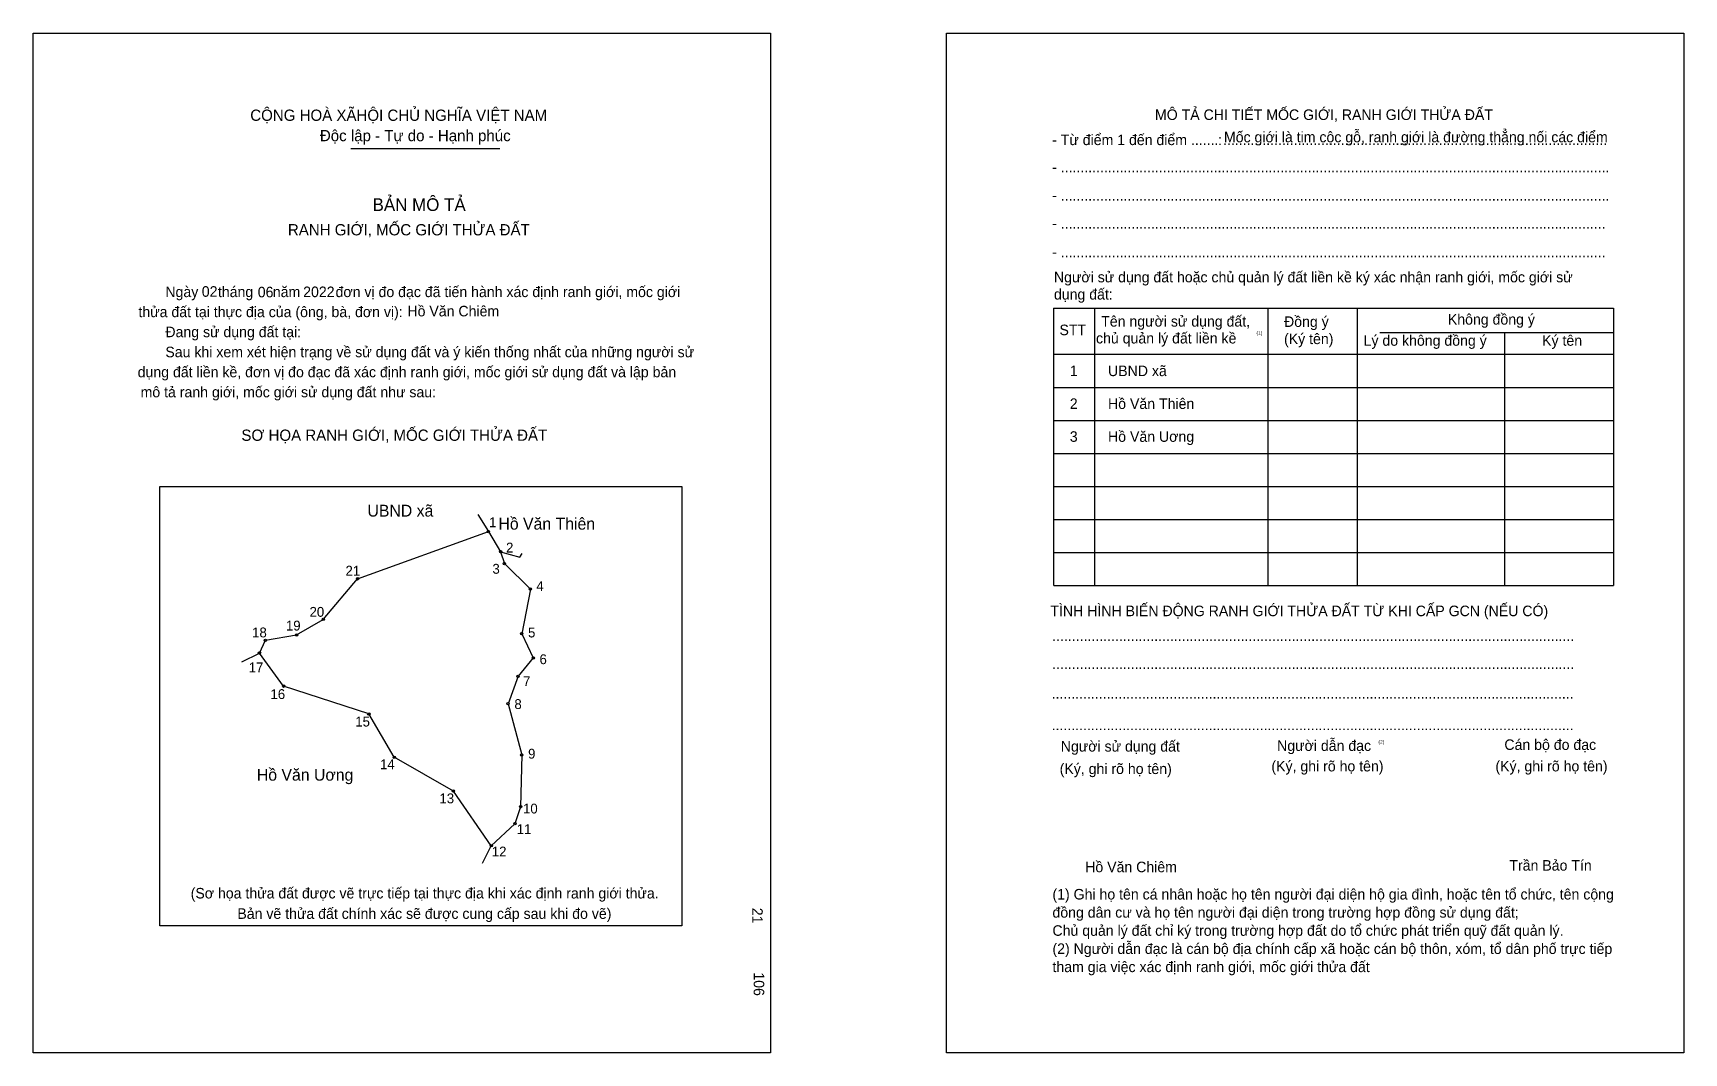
# Model space of a CAD drawing. Extents: x 547203 to 547902, y 1824216 to 1824648.
import ezdxf

# ---------------------------------------------------------------- set-up
doc = ezdxf.new("R2010")
doc.units = 0
for name, color, linetype in [('bmtKhungInTrang1', 7, 'Continuous'), ('bmtKhungInTrang2', 7, 'Continuous'), ('bmtNoiDung', 7, 'Continuous'), ('bmtTemplate', 7, 'Continuous'), ('CanhThua', 7, 'Continuous'), ('MocDinhThua', 7, 'Continuous'), ('RauThua', 7, 'Continuous'), ('SoHieuDinhThua', 7, 'Continuous'), ('TenChuLanCan', 7, 'Continuous')]:
    doc.layers.add(name, color=color, linetype=linetype)

msp = doc.modelspace()

# ---------------------------------------------------------------- linework, layer by layer
at = {"layer": 'bmtKhungInTrang1'}
msp.add_lwpolyline([(547202.58, 1824647.98), (547515.21, 1824647.98), (547515.21, 1824215.58), (547202.58, 1824215.58)], close=True, dxfattribs=at)
at = {"layer": 'bmtKhungInTrang2'}
msp.add_lwpolyline([(547589.76, 1824647.98), (547902.39, 1824647.98), (547902.39, 1824215.58), (547589.76, 1824215.58)], close=True, dxfattribs=at)
at = {"layer": 'bmtTemplate'}
for p, q in [((547337.3, 1824598.97), (547400.52, 1824598.97)), ((547652.48, 1824531.35), (547652.48, 1824413.8)), ((547726.02, 1824531.35), (547726.02, 1824413.8)), ((547763.85, 1824531.49), (547763.85, 1824413.8)), ((547872.45, 1824531.35), (547872.45, 1824413.8)), ((547773.45, 1824521), (547872.45, 1824521)), ((547635.33, 1824511.76), (547872.45, 1824511.76)), ((547635.33, 1824497.77), (547872.45, 1824497.77)), ((547635.33, 1824483.77), (547872.45, 1824483.77)), ((547635.33, 1824469.78), (547872.45, 1824469.78)), ((547635.33, 1824455.78), (547872.45, 1824455.78)), ((547635.33, 1824441.79), (547872.45, 1824441.79)), ((547635.33, 1824427.79), (547872.45, 1824427.79)), ((547635.33, 1824413.8), (547872.45, 1824413.8))]:
    msp.add_line(p, q, dxfattribs=at)
for points in [[(547635.18, 1824531.35), (547872.45, 1824531.35)], [(547635.18, 1824531.35), (547635.18, 1824413.8)], [(547826.3, 1824520.86), (547826.3, 1824413.8)]]:
    msp.add_lwpolyline(points, dxfattribs=at)
msp.add_lwpolyline([(547256.37, 1824269.43), (547256.37, 1824455.77), (547477.58, 1824455.77), (547477.58, 1824269.43)], close=True, dxfattribs=at)
at = {"layer": 'CanhThua'}
for p, q in [((547340.13, 1824416.59), (547395.59, 1824436.62)), ((547395.59, 1824436.62), (547400.76, 1824428.1)), ((547400.76, 1824428.1), (547402.37, 1824423.02)), ((547402.37, 1824423.02), (547413.39, 1824412.25)), ((547325.58, 1824399.38), (547340.13, 1824416.59)), ((547413.39, 1824412.25), (547409.77, 1824393.31)), ((547314.32, 1824392.83), (547325.58, 1824399.38)), ((547298.58, 1824385.13), (547301.11, 1824390.54)), ((547301.11, 1824390.54), (547314.32, 1824392.83)), ((547409.77, 1824393.31), (547414.62, 1824383.03)), ((547308.8, 1824371.09), (547298.58, 1824385.13)), ((547414.62, 1824383.03), (547408.18, 1824375.29)), ((547408.18, 1824375.29), (547403.95, 1824363.66)), ((547344.93, 1824359.32), (547308.8, 1824371.09)), ((547403.95, 1824363.66), (547409.76, 1824341.95)), ((547355.72, 1824340.94), (547344.93, 1824359.32)), ((547380.8, 1824326.6), (547355.72, 1824340.94)), ((547409.76, 1824341.95), (547409.28, 1824319.93)), ((547396.8, 1824303.46), (547380.8, 1824326.6)), ((547409.28, 1824319.93), (547406.82, 1824312.75)), ((547406.82, 1824312.75), (547396.8, 1824303.46))]:
    msp.add_line(p, q, dxfattribs=at)
at = {"layer": 'MocDinhThua'}
for centre in [(547395.59, 1824436.62), (547400.76, 1824428.1), (547340.13, 1824416.59), (547402.37, 1824423.02), (547413.39, 1824412.25), (547325.58, 1824399.38), (547301.11, 1824390.54), (547314.32, 1824392.83), (547409.77, 1824393.31), (547298.58, 1824385.13), (547414.62, 1824383.03), (547408.18, 1824375.29), (547308.8, 1824371.09), (547403.95, 1824363.66), (547344.93, 1824359.32), (547355.72, 1824340.94), (547409.76, 1824341.95), (547380.8, 1824326.6), (547409.28, 1824319.93), (547406.82, 1824312.75), (547396.8, 1824303.46)]:
    msp.add_circle(centre, 0.501, dxfattribs=at)
at = {"layer": 'RauThua'}
for p, q in [((547391.17, 1824443.9), (547395.59, 1824436.62)), ((547400.76, 1824428.1), (547408.88, 1824425.82)), ((547408.88, 1824425.82), (547409.96, 1824427.28)), ((547291.15, 1824381.38), (547298.58, 1824385.13)), ((547393.14, 1824295.99), (547396.8, 1824303.46))]:
    msp.add_line(p, q, dxfattribs=at)

# ---------------------------------------------------------------- texts
at = {"layer": 'bmtNoiDung'}
for s, height, p in [('02', 4.473, (547274.12, 1824536.17)), ('06', 4.473, (547297.84, 1824535.92)), ('2022', 4.473, (547317.09, 1824536.02)), ('Hồ Văn Chiêm', 4.4731, (547361.28, 1824527.85)), ('1', 4.47, (547642.06, 1824502.53)), ('UBND xã ', 4.473, (547658.25, 1824502.53)), ('2', 4.47, (547642.06, 1824488.6)), ('Hồ Văn Thiên ', 4.4731, (547658.25, 1824488.6)), ('3', 4.47, (547642.06, 1824474.67)), ('Hồ Văn Uơng ', 4.4731, (547658.25, 1824474.67)), ('Hồ Văn Chiêm', 4.4731, (547648.57, 1824292.21))]:
    msp.add_text(s, height=height, dxfattribs=at).set_placement(p)
for s, p in [('21', (547507.42, 1824277.13)), ('106', (547508.06, 1824249.75))]:
    msp.add_text(s, height=4.473, rotation=270, dxfattribs=at).set_placement(p)
at = {"layer": 'bmtTemplate'}
for s, height, p in [('CỘNG HOÀ XÃHỘI CHỦ NGHĨA VIỆT NAM', 4.7713, (547294.67, 1824610.74)), ('MÔ TẢ CHI TIẾT MỐC GIỚI, RANH GIỚI THỬA ĐẤT', 4.4714, (547678.16, 1824611.12)), ('Độc lập - Tự do - Hạnh phúc', 4.7713, (547324.18, 1824602.11)), ('Mốc giới là tim cộc gỗ, ranh giới là đường thẳng nối các điểm', 4.4714, (547707.4, 1824601.64)), ('- Từ điểm 1 đến điểm .......', 4.4714, (547634.57, 1824600.46)), (':', 4.47, (547704.82, 1824600.46)), ('..................................................................................................', 4.4714, (547707.03, 1824600.46)), ('- ............................................................................................................................................', 4.47143, (547634.57, 1824588.87)), ('BẢN MÔ TẢ', 5.368, (547346.51, 1824572.54)), ('- ............................................................................................................................................', 4.47143, (547634.57, 1824576.97)), ('RANH GIỚI, MỐC GIỚI THỬA ĐẤT', 4.7713, (547310.62, 1824562.19)), ('- ...........................................................................................................................................', 4.47143, (547634.57, 1824565.08)), ('- ...........................................................................................................................................', 4.47143, (547634.57, 1824552.9)), ('Người sử dụng đất hoặc chủ quản lý đất liền kề ký xác nhận ranh giới, mốc giới sử', 4.4714, (547635.33, 1824542.27)), ('Ngày     tháng     năm         đơn vị đo đạc đã tiến hành xác định ranh giới, mốc giới ', 4.4731, (547258.68, 1824536.02)), ('dụng đất:', 4.471, (547635.33, 1824534.99)), ('thửa đất tại thực địa của (ông, bà, đơn vị):', 4.4731, (547247.27, 1824527.52)), ('Không đồng ý', 4.4714, (547802.3, 1824524.36)), ('Đang sử dụng đất tại:', 4.4731, (547258.68, 1824519.03)), ('STT', 4.471, (547637.67, 1824519.88)), ('Tên người sử dụng đất,', 4.4714, (547655.36, 1824523.52)), ('Đồng ý', 4.471, (547732.86, 1824523.38)), ('Sau khi xem xét hiện trạng về sử dụng đất và ý kiến thống nhất của những người sử ', 4.4731, (547258.68, 1824510.53)), ('chủ quản lý đất liền kề', 4.4714, (547653.17, 1824516.37)), ('(1)', 1.491, (547721.18, 1824520.04)), ('(Ký tên)', 4.471, (547732.86, 1824516.1)), ('Lý do không đồng ý', 4.4714, (547766.59, 1824515.4)), ('Ký tên', 4.471, (547842.26, 1824515.4)), ('dụng đất liền kề, đơn vị đo đạc đã xác định ranh giới, mốc giới sử dụng đất và lập bản', 4.4731, (547246.94, 1824502.04)), ('mô tả ranh giới, mốc giới sử dụng đất như sau:', 4.4731, (547248.17, 1824493.54)), ('SƠ HỌA RANH GIỚI, MỐC GIỚI THỬA ĐẤT', 4.7713, (547290.91, 1824475.09)), ('TÌNH HÌNH BIẾN ĐỘNG RANH GIỚI THỬA ĐẤT TỪ KHI CẤP GCN (NẾU CÓ)', 4.4714, (547633.82, 1824400.75)), ('.....................................................................................................................................', 4.47814, (547634.57, 1824390.23)), ('.....................................................................................................................................', 4.47814, (547634.57, 1824378.33)), ('.....................................................................................................................................', 4.47814, (547634.34, 1824365.74)), ('.....................................................................................................................................', 4.47814, (547634.34, 1824352.44)), ('Người sử dụng đất', 4.4714, (547638.22, 1824343.35)), ('Người dẫn đạc', 4.4714, (547729.93, 1824343.63)), ('(2)', 1.491, (547772.87, 1824346.71)), ('Cán bộ đo đạc', 4.4714, (547826.26, 1824344.05)), ('(Ký, ghi rõ họ tên)', 4.4714, (547637.76, 1824333.83)), ('(Ký, ghi rõ họ tên)', 4.4714, (547727.5, 1824334.95)), ('(Ký, ghi rõ họ tên)', 4.4714, (547822.46, 1824334.95)), ('Trần Bảo Tín', 4.4714, (547828.39, 1824292.87)), ('(Sơ họa thửa đất được vẽ trực tiếp tại thực địa khi xác định ranh giới thửa.', 4.4731, (547269.41, 1824281.08)), ('(1) Ghi họ tên cá nhân hoặc họ tên người đại diện hộ gia đình, hoặc tên tổ chức, tên cộng', 4.4714, (547634.7, 1824280.64)), ('Bản vẽ thửa đất chính xác sẽ được cung cấp sau khi đo vẽ)', 4.4731, (547289.19, 1824272.43)), ('đồng dân cư và họ tên người đại diện trong trường hợp đồng sử dụng đất;', 4.4714, (547634.7, 1824272.95)), ('Chủ quản lý đất chỉ ký trong trường hợp đất do tổ chức phát triển quỹ đất quản lý.', 4.4714, (547634.7, 1824265.25)), ('(2) Người dẫn đạc là cán bộ địa chính cấp xã hoặc cán bộ thôn, xóm, tổ dân phố trực tiếp', 4.4714, (547634.7, 1824257.55)), ('tham gia việc xác định ranh giới, mốc giới thửa đất', 4.4714, (547634.7, 1824249.86))]:
    msp.add_text(s, height=height, dxfattribs=at).set_placement(p)
at = {"layer": 'SoHieuDinhThua'}
for s, height, p in [('1', 4.18, (547395.89, 1824438.47)), ('2', 4.18, (547403.09, 1824427.74)), ('21', 4.176, (547335.04, 1824417.93)), ('3', 4.18, (547397.32, 1824418.74)), ('4', 4.18, (547415.9, 1824411.41)), ('20', 4.176, (547319.79, 1824400.49)), ('19', 4.176, (547309.78, 1824394.67)), ('18', 4.176, (547295.46, 1824391.77)), ('5', 4.18, (547412.41, 1824391.75)), ('6', 4.18, (547417.27, 1824380.41)), ('17', 4.176, (547294, 1824376.95)), ('7', 4.18, (547410.31, 1824371.12)), ('16', 4.176, (547303.24, 1824365.62)), ('8', 4.18, (547406.63, 1824361.39)), ('15', 4.176, (547339.18, 1824353.98)), ('14', 4.176, (547349.69, 1824335.88)), ('9', 4.18, (547412.42, 1824340.36)), ('13', 4.176, (547374.87, 1824321.43)), ('10', 4.176, (547410.29, 1824317.11)), ('11', 4.176, (547407.61, 1824308.38)), ('12', 4.176, (547397.06, 1824298.88))]:
    msp.add_text(s, height=height, dxfattribs=at).set_placement(p)
at = {"layer": 'TenChuLanCan'}
for s, height, p in [('UBND xã', 5.012, (547344.34, 1824442.97)), ('Hồ Văn Thiên', 5.0117, (547399.86, 1824437.45)), ('Hồ Văn Uơng', 5.0117, (547297.46, 1824331.02))]:
    msp.add_text(s, height=height, dxfattribs=at).set_placement(p)

doc.saveas('drawing.dxf')
